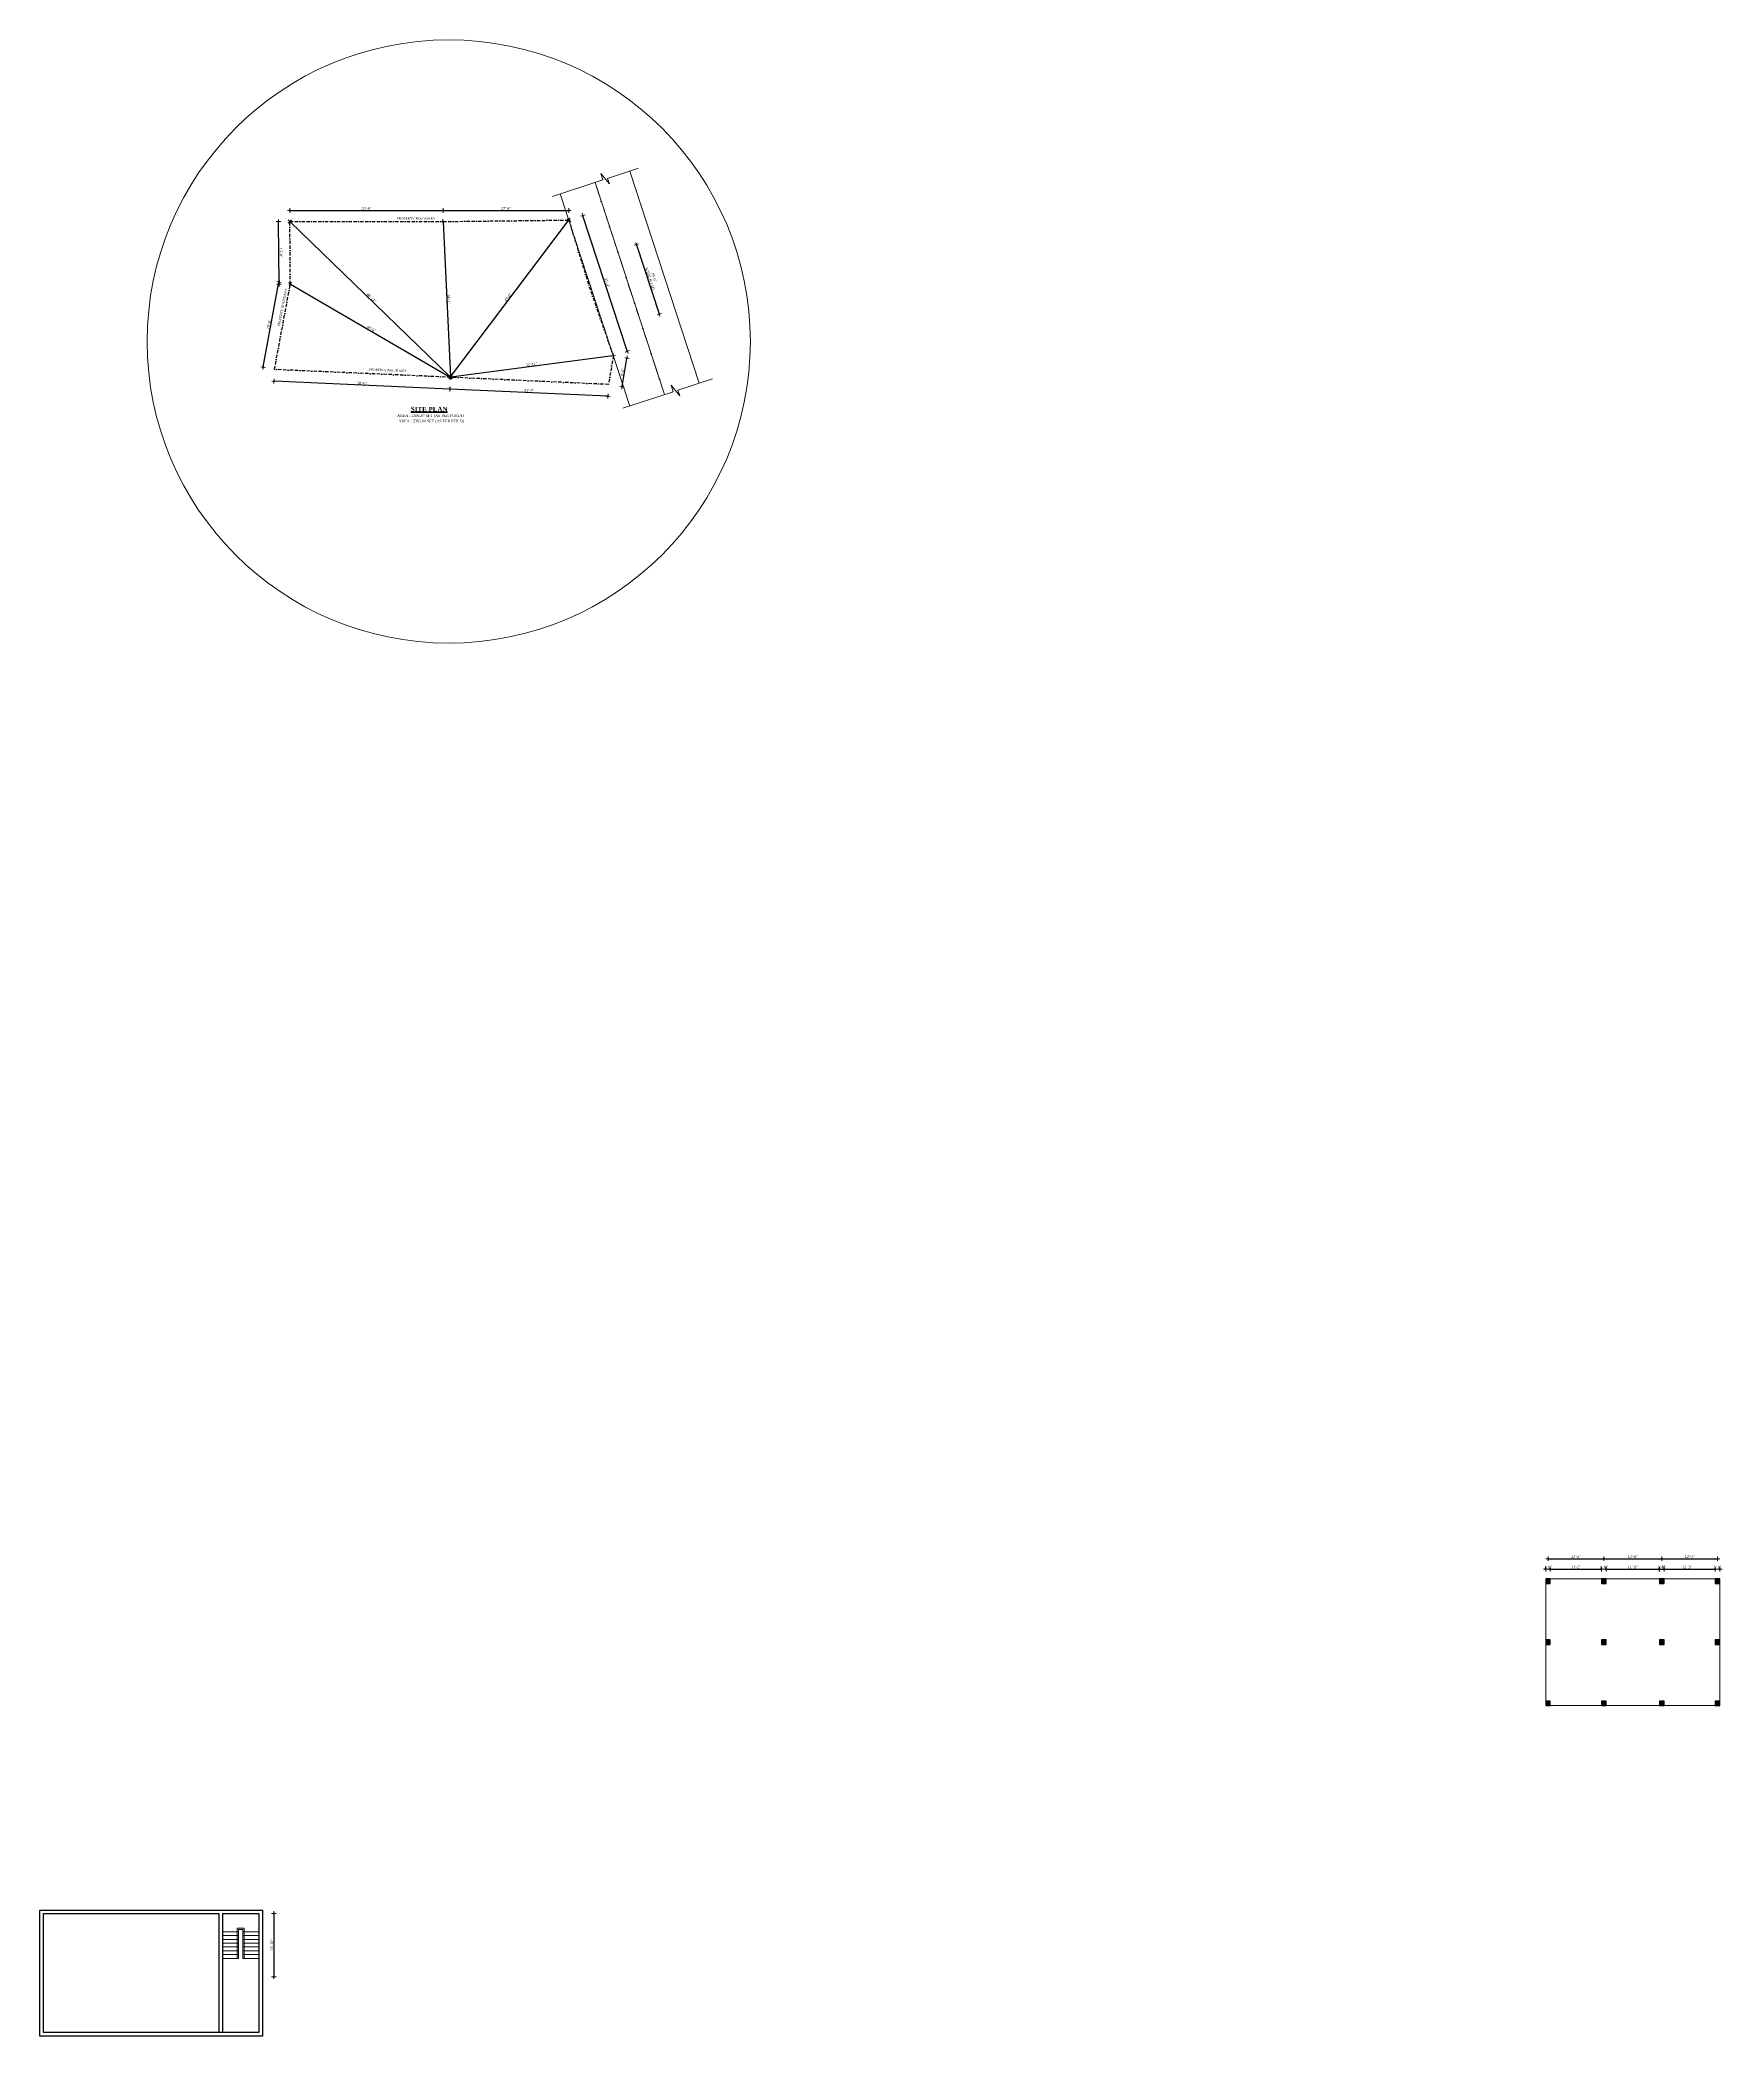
# Model space of a CAD drawing. Header units: inches. Extents: x 897 to 49934, y -34925 to -18564.
# Drawn here: x 34435 to 38848, y -24645 to -19407 of the extents above; entities that cross this region are included whole.
import ezdxf

# ---------------------------------------------------------------- set-up
doc = ezdxf.new("R2010")
doc.units = ezdxf.units.IN
doc.header["$LTSCALE"] = 35
doc.header["$MEASUREMENT"] = 0
doc.header["$PDMODE"] = 34
doc.linetypes.add('BORDER2', pattern=[0.875, 0.25, -0.125, 0.25, -0.125, 0, -0.125])
doc.linetypes.add('DASHDOTX2', pattern=[2, 1, -0.5, 0, -0.5])
for name, color, linetype, lineweight in [('HACTH', 8, 'Continuous', 13), ('SES-CENTRE', 8, 'DASHDOTX2', 13), ('SES-DIMENSION', 142, 'Continuous', 13), ('SES-Elevation', 4, 'Continuous', 15), ('SES-HACTH', 8, 'Continuous', 13), ('SES-Property Boundary', 2, 'Continuous', 15), ('SES-Staircase', 134, 'Continuous', 13), ('SES-TEXT', 3, 'Continuous', 20), ('SES-TitleText', 7, 'Continuous', 40), ('SES-Wall Plan', 6, 'Continuous', 30)]:
    doc.layers.add(name, color=color, linetype=linetype, lineweight=lineweight)
doc.styles.add('7 INCH', font='times.ttf', dxfattribs={"height": 7})
doc.styles.add('SES-ARAIL', font='times.ttf', dxfattribs={"height": 6})
doc.styles.add('SES-Title Text', font='times.ttf', dxfattribs={"height": 10})
doc.dimstyles.new('7 INCH', dxfattribs={"dimscale": 0, "dimtxt": 7, "dimasz": 1, "dimexe": 2, "dimexo": 9, "dimgap": 2, "dimtad": 1, "dimdec": 0, "dimzin": 3, "dimdsep": 46, "dimlunit": 4, "dimtxsty": '7 INCH', "dimblk": 'DIM', "dimcen": 3, "dimdle": 3, "dimse1": 1, "dimse2": 1, "dimclrd": 256, "dimclre": 256, "dimclrt": 7, "dimadec": 1, "dimazin": 2, "dimtfac": 1, "dimtdec": 0, "dimtix": 1, "dimtofl": 0, "dimtmove": 2, "dimatfit": 3, "dimldrblk": 'ARW', "dimfxl": 2, "dimfrac": 2, "dimtolj": 2, "dimtzin": 0, "dimarcsym": 0})

# ---------------------------------------------------------------- blocks, each defined once
blk = doc.blocks.new('DIM')
at = {"layer": 'SES-DIMENSION'}
h = blk.add_hatch(color=256, dxfattribs=at)
h.paths.add_polyline_path([(0, 1.3), (0, 0), (1.3, 0, 0.414214)])
h.paths.add_polyline_path([(1.3, 0), (0, 0), (0, -1.3, 0.414214)])
h.paths.add_polyline_path([(0, 0), (-1.3, 0, 0.414214), (0, -1.3)])
h.paths.add_polyline_path([(0, 1.3, 0.414214), (-1.3, 0), (0, 0)])
for p, q in [((-6, 0), (6, 0)), ((0, 6), (0, -6))]:
    blk.add_line(p, q, dxfattribs=at)
blk.add_circle((0, 0), 1.28, dxfattribs=at)
blk = doc.blocks.new('*D1043')
at = {"layer": 'Defpoints', "color": 0, "transparency": 16777216}
for p in [(35009.9, -24323), (35009.9, -24489), (35048.9, -24489)]:
    blk.add_point(p, dxfattribs=at)
at = {"layer": 'SES-Wall Plan', "lineweight": -2, "transparency": 16777216}
blk.add_line((35048.9, -24324), (35048.9, -24488), dxfattribs=at)
for p, rotation in [((35048.9, -24323), 90), ((35048.9, -24489), 270)]:
    blk.add_blockref('DIM', p, dxfattribs=dict(at, rotation=rotation))
at = {"layer": 'SES-Wall Plan', "color": 7, "transparency": 16777216, "insert": (35043.3, -24406), "char_height": 7, "attachment_point": 5, "rotation": 90, "style": '7 INCH'}
blk.add_mtext('\\A2;13\'-10"', dxfattribs=at)
blk = doc.blocks.new('ARW')
at = {"layer": 'SES-DIMENSION'}
blk.add_lwpolyline([(10, 0, 0, 6, 0), (0, 0, 0, 0, 0), (10, 0, 0, 0, 0)], format="xyseb", dxfattribs=at)
blk = doc.blocks.new('dfads')
at = {"layer": 'HACTH', "transparency": 33554483}
h = blk.add_hatch(color=256, dxfattribs=at)
h.dxf.hatch_style = 1
h.paths.add_polyline_path([(39067.9, -23311.6), (39055.9, -23311.6), (39055.9, -23323.6), (39067.9, -23323.6)])
at = {"layer": 'SES-Wall Plan'}
blk.add_lwpolyline([(39055.9, -23311.6), (39055.9, -23323.6), (39067.9, -23323.6), (39067.9, -23311.6), (39055.9, -23311.6)], dxfattribs=at)
blk = doc.blocks.new('*D1059')
at = {"layer": 'Defpoints', "color": 0, "transparency": 16777216}
for p in [(38385.7, -23445.2), (38397.7, -23419.5), (38397.7, -23445.2)]:
    blk.add_point(p, dxfattribs=at)
at = {"layer": 'SES-DIMENSION', "lineweight": -2, "transparency": 16777216}
for p, q in [((38384.7, -23419.5), (38383.7, -23419.5)), ((38398.7, -23419.5), (38399.7, -23419.5))]:
    blk.add_line(p, q, dxfattribs=at)
blk.add_blockref('DIM', (38385.7, -23419.5), dxfattribs=at)
at = {"layer": 'SES-DIMENSION', "lineweight": -2, "transparency": 16777216, "rotation": 180}
blk.add_blockref('DIM', (38397.7, -23419.5), dxfattribs=at)
at = {"layer": 'SES-DIMENSION', "color": 7, "transparency": 16777216, "insert": (38391.7, -23414), "char_height": 7, "attachment_point": 5, "style": '7 INCH'}
blk.add_mtext('\\A2;1\'-0"', dxfattribs=at)
blk = doc.blocks.new('*D1060')
at = {"layer": 'Defpoints', "color": 0, "transparency": 16777216}
for p in [(38397.7, -23445.2), (38531.9, -23419.5), (38531.9, -23445.2)]:
    blk.add_point(p, dxfattribs=at)
at = {"layer": 'SES-DIMENSION', "lineweight": -2, "transparency": 16777216}
blk.add_line((38398.7, -23419.5), (38530.9, -23419.5), dxfattribs=at)
at = {"layer": 'SES-DIMENSION', "lineweight": -2, "transparency": 16777216, "rotation": 180}
blk.add_blockref('DIM', (38397.7, -23419.5), dxfattribs=at)
at = {"layer": 'SES-DIMENSION', "lineweight": -2, "transparency": 16777216}
blk.add_blockref('DIM', (38531.9, -23419.5), dxfattribs=at)
at = {"layer": 'SES-DIMENSION', "color": 7, "transparency": 16777216, "insert": (38464.8, -23414), "char_height": 7, "attachment_point": 5, "style": '7 INCH'}
blk.add_mtext('\\A2;11\'-2"', dxfattribs=at)
blk = doc.blocks.new('*D1061')
at = {"layer": 'Defpoints', "color": 0, "transparency": 16777216}
for p in [(38531.9, -23445.2), (38543.9, -23419.5), (38543.9, -23445.2)]:
    blk.add_point(p, dxfattribs=at)
at = {"layer": 'SES-DIMENSION', "lineweight": -2, "transparency": 16777216}
for p, q in [((38530.9, -23419.5), (38529.9, -23419.5)), ((38544.9, -23419.5), (38545.9, -23419.5))]:
    blk.add_line(p, q, dxfattribs=at)
blk.add_blockref('DIM', (38531.9, -23419.5), dxfattribs=at)
at = {"layer": 'SES-DIMENSION', "lineweight": -2, "transparency": 16777216, "rotation": 180}
blk.add_blockref('DIM', (38543.9, -23419.5), dxfattribs=at)
at = {"layer": 'SES-DIMENSION', "color": 7, "transparency": 16777216, "insert": (38537.9, -23414), "char_height": 7, "attachment_point": 5, "style": '7 INCH'}
blk.add_mtext('\\A2;1\'-0"', dxfattribs=at)
blk = doc.blocks.new('*D1062')
at = {"layer": 'Defpoints', "color": 0, "transparency": 16777216}
for p in [(38543.9, -23445.2), (38684.1, -23419.5), (38684.1, -23445.2)]:
    blk.add_point(p, dxfattribs=at)
at = {"layer": 'SES-DIMENSION', "lineweight": -2, "transparency": 16777216}
blk.add_line((38544.9, -23419.5), (38683.1, -23419.5), dxfattribs=at)
at = {"layer": 'SES-DIMENSION', "lineweight": -2, "transparency": 16777216, "rotation": 180}
blk.add_blockref('DIM', (38543.9, -23419.5), dxfattribs=at)
at = {"layer": 'SES-DIMENSION', "lineweight": -2, "transparency": 16777216}
blk.add_blockref('DIM', (38684.1, -23419.5), dxfattribs=at)
at = {"layer": 'SES-DIMENSION', "color": 7, "transparency": 16777216, "insert": (38614, -23414), "char_height": 7, "attachment_point": 5, "style": '7 INCH'}
blk.add_mtext('\\A2;11\'-8"', dxfattribs=at)
blk = doc.blocks.new('*D1063')
at = {"layer": 'Defpoints', "color": 0, "transparency": 16777216}
for p in [(38684.1, -23445.2), (38696.1, -23419.5), (38696.1, -23445.2)]:
    blk.add_point(p, dxfattribs=at)
at = {"layer": 'SES-DIMENSION', "lineweight": -2, "transparency": 16777216}
for p, q in [((38683.1, -23419.5), (38682.1, -23419.5)), ((38697.1, -23419.5), (38698.1, -23419.5))]:
    blk.add_line(p, q, dxfattribs=at)
blk.add_blockref('DIM', (38684.1, -23419.5), dxfattribs=at)
at = {"layer": 'SES-DIMENSION', "lineweight": -2, "transparency": 16777216, "rotation": 180}
blk.add_blockref('DIM', (38696.1, -23419.5), dxfattribs=at)
at = {"layer": 'SES-DIMENSION', "color": 7, "transparency": 16777216, "insert": (38690.1, -23414), "char_height": 7, "attachment_point": 5, "style": '7 INCH'}
blk.add_mtext('\\A2;1\'-0"', dxfattribs=at)
blk = doc.blocks.new('*D1064')
at = {"layer": 'Defpoints', "color": 0, "transparency": 16777216}
for p in [(38683.1, -23419.5), (38683.1, -23419.5), (38696.1, -23445.2)]:
    blk.add_point(p, dxfattribs=at)
at = {"layer": 'SES-DIMENSION', "lineweight": -2, "transparency": 16777216}
for p, q in [((38682.1, -23419.5), (38681.1, -23419.5)), ((38697.1, -23419.5), (38698.1, -23419.5))]:
    blk.add_line(p, q, dxfattribs=at)
blk.add_blockref('DIM', (38683.1, -23419.5), dxfattribs=at)
at = {"layer": 'SES-DIMENSION', "lineweight": -2, "transparency": 16777216, "rotation": 180}
blk.add_blockref('DIM', (38696.1, -23419.5), dxfattribs=at)
at = {"layer": 'SES-DIMENSION', "color": 7, "transparency": 16777216, "insert": (38689.6, -23414), "char_height": 7, "attachment_point": 5, "style": '7 INCH'}
blk.add_mtext('\\A2;1\'-1"', dxfattribs=at)
blk = doc.blocks.new('*D1065')
at = {"layer": 'Defpoints', "color": 0, "transparency": 16777216}
for p in [(38683.1, -23419.5), (38830.3, -23419.5), (38830.3, -23445.2)]:
    blk.add_point(p, dxfattribs=at)
at = {"layer": 'SES-DIMENSION', "lineweight": -2, "transparency": 16777216}
blk.add_line((38684.1, -23419.5), (38829.3, -23419.5), dxfattribs=at)
at = {"layer": 'SES-DIMENSION', "lineweight": -2, "transparency": 16777216, "rotation": 180}
blk.add_blockref('DIM', (38683.1, -23419.5), dxfattribs=at)
at = {"layer": 'SES-DIMENSION', "lineweight": -2, "transparency": 16777216}
blk.add_blockref('DIM', (38830.3, -23419.5), dxfattribs=at)
at = {"layer": 'SES-DIMENSION', "color": 7, "transparency": 16777216, "insert": (38756.7, -23414), "char_height": 7, "attachment_point": 5, "style": '7 INCH'}
blk.add_mtext('\\A2;12\'-3"', dxfattribs=at)
blk = doc.blocks.new('*D1066')
at = {"layer": 'Defpoints', "color": 0, "transparency": 16777216}
for p in [(38830.3, -23445.2), (38842.3, -23419.5), (38842.3, -23445.2)]:
    blk.add_point(p, dxfattribs=at)
at = {"layer": 'SES-DIMENSION', "lineweight": -2, "transparency": 16777216}
for p, q in [((38829.3, -23419.5), (38828.3, -23419.5)), ((38843.3, -23419.5), (38844.3, -23419.5))]:
    blk.add_line(p, q, dxfattribs=at)
blk.add_blockref('DIM', (38830.3, -23419.5), dxfattribs=at)
at = {"layer": 'SES-DIMENSION', "lineweight": -2, "transparency": 16777216, "rotation": 180}
blk.add_blockref('DIM', (38842.3, -23419.5), dxfattribs=at)
at = {"layer": 'SES-DIMENSION', "color": 7, "transparency": 16777216, "insert": (38836.3, -23414), "char_height": 7, "attachment_point": 5, "style": '7 INCH'}
blk.add_mtext('\\A2;1\'-0"', dxfattribs=at)
blk = doc.blocks.new('*D1067')
at = {"layer": 'Defpoints', "color": 0, "transparency": 16777216}
for p in [(38537.9, -23392.2), (38391.7, -23445.2), (38537.9, -23445.2)]:
    blk.add_point(p, dxfattribs=at)
at = {"layer": 'SES-DIMENSION', "lineweight": -2, "transparency": 16777216}
blk.add_line((38392.7, -23392.2), (38536.9, -23392.2), dxfattribs=at)
at = {"layer": 'SES-DIMENSION', "lineweight": -2, "transparency": 16777216, "rotation": 180}
blk.add_blockref('DIM', (38391.7, -23392.2), dxfattribs=at)
at = {"layer": 'SES-DIMENSION', "lineweight": -2, "transparency": 16777216}
blk.add_blockref('DIM', (38537.9, -23392.2), dxfattribs=at)
at = {"layer": 'SES-DIMENSION', "color": 7, "transparency": 16777216, "insert": (38464.8, -23386.7), "char_height": 7, "attachment_point": 5, "style": '7 INCH'}
blk.add_mtext('\\A2;12\'-2"', dxfattribs=at)
blk = doc.blocks.new('*D1068')
at = {"layer": 'Defpoints', "color": 0, "transparency": 16777216}
for p in [(38690.1, -23392.2), (38537.9, -23445.2), (38690.1, -23445.2)]:
    blk.add_point(p, dxfattribs=at)
at = {"layer": 'SES-DIMENSION', "lineweight": -2, "transparency": 16777216}
blk.add_line((38538.9, -23392.2), (38689.1, -23392.2), dxfattribs=at)
at = {"layer": 'SES-DIMENSION', "lineweight": -2, "transparency": 16777216, "rotation": 180}
blk.add_blockref('DIM', (38537.9, -23392.2), dxfattribs=at)
at = {"layer": 'SES-DIMENSION', "lineweight": -2, "transparency": 16777216}
blk.add_blockref('DIM', (38690.1, -23392.2), dxfattribs=at)
at = {"layer": 'SES-DIMENSION', "color": 7, "transparency": 16777216, "insert": (38614, -23386.7), "char_height": 7, "attachment_point": 5, "style": '7 INCH'}
blk.add_mtext('\\A2;12\'-8"', dxfattribs=at)
blk = doc.blocks.new('*D1069')
at = {"layer": 'Defpoints', "color": 0, "transparency": 16777216}
for p in [(38836.3, -23392.2), (38690.1, -23445.2), (38836.3, -23445.2)]:
    blk.add_point(p, dxfattribs=at)
at = {"layer": 'SES-DIMENSION', "lineweight": -2, "transparency": 16777216}
blk.add_line((38691.1, -23392.2), (38835.3, -23392.2), dxfattribs=at)
at = {"layer": 'SES-DIMENSION', "lineweight": -2, "transparency": 16777216, "rotation": 180}
blk.add_blockref('DIM', (38690.1, -23392.2), dxfattribs=at)
at = {"layer": 'SES-DIMENSION', "lineweight": -2, "transparency": 16777216}
blk.add_blockref('DIM', (38836.3, -23392.2), dxfattribs=at)
at = {"layer": 'SES-DIMENSION', "color": 7, "transparency": 16777216, "insert": (38763.2, -23386.7), "char_height": 7, "attachment_point": 5, "style": '7 INCH'}
blk.add_mtext('\\A2;12\'-2"', dxfattribs=at)
blk = doc.blocks.new('*D1087')
at = {"layer": 'Defpoints', "color": 0, "linetype": 'ByBlock', "transparency": 16777216}
for p in [(35091, -19883.8), (35493, -19854.8), (35493, -19883.8)]:
    blk.add_point(p, dxfattribs=at)
at = {"layer": 'SES-DIMENSION', "linetype": 'ByBlock', "lineweight": -2, "transparency": 16777216}
blk.add_line((35092, -19854.8), (35492, -19854.8), dxfattribs=at)
at = {"layer": 'SES-DIMENSION', "linetype": 'ByBlock', "lineweight": -2, "transparency": 16777216, "rotation": 180}
blk.add_blockref('DIM', (35091, -19854.8), dxfattribs=at)
at = {"layer": 'SES-DIMENSION', "linetype": 'ByBlock', "lineweight": -2, "transparency": 16777216}
blk.add_blockref('DIM', (35493, -19854.8), dxfattribs=at)
at = {"layer": 'SES-DIMENSION', "color": 7, "linetype": 'ByBlock', "transparency": 16777216, "insert": (35292, -19849.3), "char_height": 7, "attachment_point": 5, "style": '7 INCH'}
blk.add_mtext('\\A2;33\'-6"', dxfattribs=at)
blk = doc.blocks.new('*D1088')
at = {"layer": 'Defpoints', "color": 0, "linetype": 'ByBlock', "transparency": 16777216}
for p in [(35493, -19883.8), (35823, -19854.8), (35823, -19880)]:
    blk.add_point(p, dxfattribs=at)
at = {"layer": 'SES-DIMENSION', "linetype": 'ByBlock', "lineweight": -2, "transparency": 16777216}
blk.add_line((35494, -19854.8), (35822, -19854.8), dxfattribs=at)
at = {"layer": 'SES-DIMENSION', "linetype": 'ByBlock', "lineweight": -2, "transparency": 16777216, "rotation": 180}
blk.add_blockref('DIM', (35493, -19854.8), dxfattribs=at)
at = {"layer": 'SES-DIMENSION', "linetype": 'ByBlock', "lineweight": -2, "transparency": 16777216}
blk.add_blockref('DIM', (35823, -19854.8), dxfattribs=at)
at = {"layer": 'SES-DIMENSION', "color": 7, "linetype": 'ByBlock', "transparency": 16777216, "insert": (35658, -19849.2), "char_height": 7, "attachment_point": 5, "style": '7 INCH'}
blk.add_mtext('\\A2;27\'-6"', dxfattribs=at)
blk = doc.blocks.new('*D1089')
at = {"layer": 'Defpoints', "color": 0, "linetype": 'ByBlock', "transparency": 16777216}
for p in [(35823, -19880), (35859.6, -19868), (35939.6, -20236.3)]:
    blk.add_point(p, dxfattribs=at)
at = {"layer": 'SES-DIMENSION', "linetype": 'ByBlock', "lineweight": -2, "transparency": 16777216}
blk.add_line((35976, -20223.4), (35859.9, -19869), dxfattribs=at)
for p, rotation in [((35859.6, -19868), 108.1310491531545), ((35976.3, -20224.3), 288.1310491531545)]:
    blk.add_blockref('DIM', p, dxfattribs=dict(at, rotation=rotation))
at = {"layer": 'SES-DIMENSION', "color": 7, "linetype": 'ByBlock', "transparency": 16777216, "insert": (35923.2, -20044.5), "char_height": 7, "attachment_point": 5, "rotation": 288.131, "style": '7 INCH'}
blk.add_mtext('\\A2;31\'-3"', dxfattribs=at)
blk = doc.blocks.new('*D1090')
at = {"layer": 'Defpoints', "color": 0, "linetype": 'ByBlock', "transparency": 16777216}
for p in [(35939.6, -20236.3), (35975.3, -20242.5), (35926.8, -20311.3)]:
    blk.add_point(p, dxfattribs=at)
at = {"layer": 'SES-DIMENSION', "linetype": 'ByBlock', "lineweight": -2, "transparency": 16777216}
blk.add_line((35962.6, -20316.4), (35975.1, -20243.4), dxfattribs=at)
for p, rotation in [((35975.3, -20242.5), 80.27577961300864), ((35962.5, -20317.4), 260.2757796130086)]:
    blk.add_blockref('DIM', p, dxfattribs=dict(at, rotation=rotation))
at = {"layer": 'SES-DIMENSION', "color": 7, "linetype": 'ByBlock', "transparency": 16777216, "insert": (35963.4, -20279), "char_height": 7, "attachment_point": 5, "rotation": 80.2758, "style": '7 INCH'}
blk.add_mtext('\\A2;6\'-4"', dxfattribs=at)
blk = doc.blocks.new('*D1091')
at = {"layer": 'Defpoints', "color": 0, "linetype": 'ByBlock', "transparency": 16777216}
for p in [(35512.2, -20292.4), (35926.8, -20311.3), (35510.8, -20323.4)]:
    blk.add_point(p, dxfattribs=at)
at = {"layer": 'SES-DIMENSION', "linetype": 'ByBlock', "lineweight": -2, "transparency": 16777216}
blk.add_line((35924.4, -20342.2), (35511.8, -20323.5), dxfattribs=at)
for p, rotation in [((35510.8, -20323.4), 177.3940881137841), ((35925.4, -20342.3), 357.3940881137841)]:
    blk.add_blockref('DIM', p, dxfattribs=dict(at, rotation=rotation))
at = {"layer": 'SES-DIMENSION', "color": 7, "linetype": 'ByBlock', "transparency": 16777216, "insert": (35718.4, -20327.3), "char_height": 7, "attachment_point": 5, "rotation": 357.3941, "style": '7 INCH'}
blk.add_mtext('\\A2;34\'-7"', dxfattribs=at)
blk = doc.blocks.new('*D1092')
at = {"layer": 'Defpoints', "color": 0, "linetype": 'ByBlock', "transparency": 16777216}
for p in [(35049.3, -20303), (35050.7, -20272), (35512.2, -20292.4)]:
    blk.add_point(p, dxfattribs=at)
at = {"layer": 'SES-DIMENSION', "linetype": 'ByBlock', "lineweight": -2, "transparency": 16777216}
blk.add_line((35509.9, -20323.4), (35050.3, -20303.1), dxfattribs=at)
for p, rotation in [((35049.3, -20303), 177.472721162154), ((35510.9, -20323.4), 357.472721162154)]:
    blk.add_blockref('DIM', p, dxfattribs=dict(at, rotation=rotation))
at = {"layer": 'SES-DIMENSION', "color": 7, "linetype": 'ByBlock', "transparency": 16777216, "insert": (35280.3, -20307.7), "char_height": 7, "attachment_point": 5, "rotation": 357.4727, "style": '7 INCH'}
blk.add_mtext('\\A2;38\'-6"', dxfattribs=at)
blk = doc.blocks.new('*D1093')
at = {"layer": 'Defpoints', "color": 0, "linetype": 'ByBlock', "transparency": 16777216}
for p in [(35062.6, -20042.3), (35092.2, -20047.8), (35050.7, -20272)]:
    blk.add_point(p, dxfattribs=at)
at = {"layer": 'SES-DIMENSION', "linetype": 'ByBlock', "lineweight": -2, "transparency": 16777216}
blk.add_line((35021.2, -20265.5), (35062.4, -20043.3), dxfattribs=at)
for p, rotation in [((35062.6, -20042.3), 79.49685454110015), ((35021, -20266.5), 259.4968545411002)]:
    blk.add_blockref('DIM', p, dxfattribs=dict(at, rotation=rotation))
at = {"layer": 'SES-DIMENSION', "color": 7, "linetype": 'ByBlock', "transparency": 16777216, "insert": (35036.3, -20153.4), "char_height": 7, "attachment_point": 5, "rotation": 79.4969, "style": '7 INCH'}
blk.add_mtext('\\A2;19\'-0"', dxfattribs=at)
blk = doc.blocks.new('*D1094')
at = {"layer": 'Defpoints', "color": 0, "linetype": 'ByBlock', "transparency": 16777216}
for p in [(35061.4, -19884.1), (35091, -19883.8), (35092.2, -20047.8)]:
    blk.add_point(p, dxfattribs=at)
at = {"layer": 'SES-DIMENSION', "linetype": 'ByBlock', "lineweight": -2, "transparency": 16777216}
blk.add_line((35062.6, -20047.1), (35061.4, -19885.1), dxfattribs=at)
for p, rotation in [((35061.4, -19884.1), 90.43931713900113), ((35062.6, -20048.1), 270.4393171390011)]:
    blk.add_blockref('DIM', p, dxfattribs=dict(at, rotation=rotation))
at = {"layer": 'SES-DIMENSION', "color": 7, "linetype": 'ByBlock', "transparency": 16777216, "insert": (35067.6, -19966), "char_height": 7, "attachment_point": 5, "rotation": 270.4393, "style": '7 INCH'}
blk.add_mtext('\\A2;13\'-8"', dxfattribs=at)
blk = doc.blocks.new('*D1095')
at = {"layer": 'Defpoints', "color": 0, "linetype": 'ByBlock', "transparency": 16777216}
for p in [(35091, -19883.8), (35091, -19883.8), (35512.2, -20292.4)]:
    blk.add_point(p, dxfattribs=at)
at = {"layer": 'SES-DIMENSION', "linetype": 'ByBlock', "lineweight": -2, "transparency": 16777216}
blk.add_line((35511.5, -20291.7), (35091.7, -19884.5), dxfattribs=at)
for p, rotation in [((35091, -19883.8), 135.8767869999239), ((35512.2, -20292.4), 315.8767869999239)]:
    blk.add_blockref('DIM', p, dxfattribs=dict(at, rotation=rotation))
at = {"layer": 'SES-DIMENSION', "color": 7, "linetype": 'ByBlock', "transparency": 16777216, "insert": (35305.5, -20084.1), "char_height": 7, "attachment_point": 5, "rotation": 315.8768, "style": '7 INCH'}
blk.add_mtext('\\A2;48\'-11"', dxfattribs=at)
blk = doc.blocks.new('*D1096')
at = {"layer": 'Defpoints', "color": 0, "linetype": 'ByBlock', "transparency": 16777216}
for p in [(35092.2, -20047.8), (35512.2, -20292.4), (35512.2, -20292.4)]:
    blk.add_point(p, dxfattribs=at)
at = {"layer": 'SES-DIMENSION', "linetype": 'ByBlock', "lineweight": -2, "transparency": 16777216}
blk.add_line((35093.1, -20048.3), (35511.4, -20291.9), dxfattribs=at)
for p, rotation in [((35092.2, -20047.8), 149.7885344381017), ((35512.2, -20292.4), 329.7885344381017)]:
    blk.add_blockref('DIM', p, dxfattribs=dict(at, rotation=rotation))
at = {"layer": 'SES-DIMENSION', "color": 7, "linetype": 'ByBlock', "transparency": 16777216, "insert": (35305, -20165.3), "char_height": 7, "attachment_point": 5, "rotation": 329.7885, "style": '7 INCH'}
blk.add_mtext('\\A2;40\'-6"', dxfattribs=at)
blk = doc.blocks.new('*D1097')
at = {"layer": 'Defpoints', "color": 0, "linetype": 'ByBlock', "transparency": 16777216}
for p in [(35493, -19883.8), (35512.2, -20292.4), (35512.2, -20292.4)]:
    blk.add_point(p, dxfattribs=at)
at = {"layer": 'SES-DIMENSION', "linetype": 'ByBlock', "lineweight": -2, "transparency": 16777216}
blk.add_line((35493, -19884.8), (35512.2, -20291.4), dxfattribs=at)
for p, rotation in [((35493, -19883.8), 92.69713186431446), ((35512.2, -20292.4), 272.6971318643145)]:
    blk.add_blockref('DIM', p, dxfattribs=dict(at, rotation=rotation))
at = {"layer": 'SES-DIMENSION', "color": 7, "linetype": 'ByBlock', "transparency": 16777216, "insert": (35508.2, -20087.9), "char_height": 7, "attachment_point": 5, "rotation": 272.6971, "style": '7 INCH'}
blk.add_mtext('\\A2;34\'-1"', dxfattribs=at)
blk = doc.blocks.new('*D1098')
at = {"layer": 'Defpoints', "color": 0, "linetype": 'ByBlock', "transparency": 16777216}
for p in [(35823, -19880), (35823, -19880), (35512.2, -20292.4)]:
    blk.add_point(p, dxfattribs=at)
at = {"layer": 'SES-DIMENSION', "linetype": 'ByBlock', "lineweight": -2, "transparency": 16777216}
blk.add_line((35512.8, -20291.6), (35822.4, -19880.8), dxfattribs=at)
for p, rotation in [((35823, -19880), 53.00002634811229), ((35512.2, -20292.4), 233.0000263481123)]:
    blk.add_blockref('DIM', p, dxfattribs=dict(at, rotation=rotation))
at = {"layer": 'SES-DIMENSION', "color": 7, "linetype": 'ByBlock', "transparency": 16777216, "insert": (35663.2, -20082.9), "char_height": 7, "attachment_point": 5, "rotation": 53, "style": '7 INCH'}
blk.add_mtext('\\A2;43\'-0"', dxfattribs=at)
blk = doc.blocks.new('*D1099')
at = {"layer": 'Defpoints', "color": 0, "linetype": 'ByBlock', "transparency": 16777216}
for p in [(35939.6, -20236.3), (35512.2, -20292.4), (35512.2, -20292.4)]:
    blk.add_point(p, dxfattribs=at)
at = {"layer": 'SES-DIMENSION', "linetype": 'ByBlock', "lineweight": -2, "transparency": 16777216}
blk.add_line((35938.7, -20236.5), (35513.2, -20292.3), dxfattribs=at)
for p, rotation in [((35939.6, -20236.3), 7.469735029892721), ((35512.2, -20292.4), 187.4697350298927)]:
    blk.add_blockref('DIM', p, dxfattribs=dict(at, rotation=rotation))
at = {"layer": 'SES-DIMENSION', "color": 7, "linetype": 'ByBlock', "transparency": 16777216, "insert": (35725.2, -20258.9), "char_height": 7, "attachment_point": 5, "rotation": 7.4697, "style": '7 INCH'}
blk.add_mtext('\\A2;35\'-11"', dxfattribs=at)
blk = doc.blocks.new('*D1100')
at = {"layer": 'Defpoints', "color": 0, "linetype": 'ByBlock', "transparency": 16777216}
for p in [(36000.2, -19944.4), (36060, -20126.9), (36060, -20126.9)]:
    blk.add_point(p, dxfattribs=at)
at = {"layer": 'SES-DIMENSION', "linetype": 'ByBlock', "lineweight": -2, "transparency": 16777216}
blk.add_line((36000.5, -19945.4), (36059.7, -20125.9), dxfattribs=at)
for p, rotation in [((36000.2, -19944.4), 108.1310491531544), ((36060, -20126.9), 288.1310491531544)]:
    blk.add_blockref('DIM', p, dxfattribs=dict(at, rotation=rotation))
at = {"layer": 'SES-DIMENSION', "color": 7, "linetype": 'ByBlock', "transparency": 16777216, "insert": (36041, -20032.1), "char_height": 7, "attachment_point": 5, "rotation": 288.131, "style": '7 INCH'}
blk.add_mtext('\\A2;16\'-0"\\PWIDE ROAD', dxfattribs=at)

msp = doc.modelspace()

# ---------------------------------------------------------------- linework, layer by layer
at = {"layer": 'SES-CENTRE'}
msp.add_line((35891.68, -19781.38), (36073.95, -20338.02), dxfattribs=at)
at = {"layer": 'SES-DIMENSION', "linetype": 'ByBlock'}
for p, q in [((35891.68, -19781.38), (36073.95, -20338.02)), ((35982.91, -19751.51), (36165.18, -20308.14)), ((35800.45, -19811.25), (35982.72, -20367.89))]:
    msp.add_line(p, q, dxfattribs=at)
at = {"layer": 'SES-Elevation'}
for p, q in [((38385.7, -23445.22), (38842.25, -23445.22)), ((38385.7, -23777.82), (38385.7, -23445.22)), ((38842.25, -23445.22), (38842.25, -23777.82)), ((38842.25, -23777.82), (38385.7, -23777.82))]:
    msp.add_line(p, q, dxfattribs=at)
msp.add_circle((35507.82, -20198.62), 791.28, dxfattribs=at)
at = {"layer": 'SES-HACTH'}
for points in [[(35779.95, -19817.97), (35912.35, -19774.61), (35906.72, -19757.39), (35929.43, -19785.31), (35924.62, -19770.59), (36005.8, -19744.01)], [(35779.95, -19817.97), (35912.35, -19774.61), (35906.72, -19757.39), (35929.43, -19785.31), (35924.62, -19770.59), (36005.8, -19744.01)], [(35964.24, -20373.94), (36096.64, -20330.59), (36091.01, -20313.37), (36113.72, -20341.29), (36108.91, -20326.57), (36200.11, -20296.71)]]:
    msp.add_lwpolyline(points, dxfattribs=at)
at = {"layer": 'SES-Property Boundary', "linetype": 'BORDER2', "lineweight": 30}
for p, q in [((35092.25, -20047.84), (35090.99, -19883.84)), ((35090.99, -19883.84), (35492.99, -19883.84)), ((35492.99, -19883.84), (35822.97, -19880.03)), ((35822.97, -19880.03), (35876.52, -20055.02)), ((35050.68, -20272.02), (35092.25, -20047.84)), ((35876.52, -20055.02), (35939.64, -20236.35)), ((35939.64, -20236.35), (35926.81, -20311.26)), ((35512.23, -20292.39), (35050.68, -20272.02)), ((35926.81, -20311.26), (35512.23, -20292.39))]:
    msp.add_line(p, q, dxfattribs=at)
at = {"layer": 'SES-Staircase'}
for p, q in [((34913.86, -24371.03), (34955.86, -24371.03)), ((34913.86, -24381.03), (34955.86, -24381.03)), ((34913.86, -24391.03), (34955.86, -24391.03)), ((34913.86, -24401.03), (34955.86, -24401.03)), ((34952.86, -24362.03), (34970.86, -24362.03)), ((34952.86, -24362.03), (34952.86, -24441.03)), ((34955.86, -24365.03), (34955.86, -24441.03)), ((34955.86, -24365.03), (34967.86, -24365.03)), ((34967.86, -24365.03), (34967.86, -24441.03)), ((34967.86, -24371.03), (35009.86, -24371.03)), ((34967.86, -24381.03), (35009.86, -24381.03)), ((34967.86, -24391.03), (35009.86, -24391.03)), ((34967.86, -24401.03), (35009.86, -24401.03)), ((34970.86, -24362.03), (34970.86, -24441.03)), ((34913.86, -24411.03), (34955.86, -24411.03)), ((34913.86, -24421.03), (34955.86, -24421.03)), ((34913.86, -24431.03), (34955.86, -24431.03)), ((34913.86, -24441.03), (34955.86, -24441.03)), ((34967.86, -24411.03), (35009.86, -24411.03)), ((34967.86, -24421.03), (35009.86, -24421.03)), ((34967.86, -24431.03), (35009.86, -24431.03)), ((34967.86, -24441.03), (35009.86, -24441.03))]:
    msp.add_line(p, q, dxfattribs=at)
at = {"layer": 'SES-Wall Plan'}
for p, q in [((34444.32, -24323.03), (34904.86, -24323.03)), ((34444.32, -24635.8), (34444.32, -24323.03)), ((34904.86, -24323.03), (34904.86, -24635.8)), ((34913.86, -24323.03), (34913.86, -24635.8)), ((34913.86, -24323.03), (35009.86, -24323.03)), ((35009.86, -24323.03), (35009.86, -24635.8)), ((35009.86, -24635.8), (34444.32, -24635.8))]:
    msp.add_line(p, q, dxfattribs=at)
msp.add_lwpolyline([(34435.32, -24314.03), (35018.86, -24314.03), (35018.86, -24644.8), (34435.32, -24644.8)], close=True, dxfattribs=at)

# ---------------------------------------------------------------- block references
at = {"layer": 'SES-DIMENSION'}
for p in [(-670.24, -133.58), (-524.06, -133.58), (-371.88, -133.58), (-225.69, -133.58), (-670.24, -293.88), (-524.06, -293.88), (-371.88, -293.88), (-225.69, -293.88), (-670.24, -454.18), (-524.06, -454.18), (-371.88, -454.18), (-225.69, -454.18)]:
    msp.add_blockref('dfads', p, dxfattribs=at)

# ---------------------------------------------------------------- texts
at = {"layer": 'SES-TEXT', "linetype": 'ByBlock', "insert": (35335.4, -19872.92), "char_height": 6, "width": 173.3402, "attachment_point": 1, "style": 'SES-ARAIL'}
msp.add_mtext('\\pxqc;PROPERTY BOUNDARY', dxfattribs=at)
at = {"layer": 'SES-TEXT', "linetype": 'ByBlock', "char_height": 6, "width": 173.3402, "attachment_point": 1, "style": 'SES-ARAIL'}
for insert, rotation in [((35051.57, -20193.39), 78.83144), ((35261.92, -20267.35), 357.60537)]:
    msp.add_mtext('\\pxqc;PROPERTY BOUNDARY', dxfattribs=dict(at, insert=insert, rotation=rotation))
at = {"layer": 'SES-TitleText', "style": 'SES-ARAIL'}
for s, p in [('AREA : 2566.87 SFT (AS PER PURJA)', (35372.66, -20396.4)), ('AREA : 2305.00 SFT (AS PER FEILD)', (35375.94, -20410.86))]:
    msp.add_text(s, height=7, dxfattribs=at).set_placement(p)
at = {"layer": 'SES-TitleText', "insert": (35408.4, -20370.05), "char_height": 12, "width": 233, "attachment_point": 1, "style": 'SES-Title Text'}
msp.add_mtext('{\\fTimes New Roman|b1|i0|c0|p18;\\LSITE PLAN}', dxfattribs=at)

# ---------------------------------------------------------------- dimensions: what is measured, and where the dimension line sits
at = {"layer": 'SES-DIMENSION', "linetype": 'ByBlock'}
for base, p1, p2, picture, middle in [((35492.99, -19854.81), (35090.99, -19883.84), (35492.99, -19883.84), '*D1087', (35291.99, -19849.25)), ((35822.97, -19854.81), (35492.99, -19883.84), (35822.97, -19880.03), '*D1088', (35657.98, -19849.24))]:
    dim = msp.add_linear_dim(base=base, p1=p1, p2=p2, dimstyle='7 INCH', override={"dimscale": 1}, dxfattribs=at)
    dim.commit()
    dim.dimension.update_dxf_attribs({"geometry": picture, "text_midpoint": middle})
for p1, p2, distance, picture, middle in [((35092.25, -20047.84), (35090.99, -19883.84), 29.62, '*D1094', (35067.56, -19966.02)), ((35512.23, -20292.39), (35090.99, -19883.84), 0, '*D1095', (35305.48, -20084.12)), ((35492.99, -19883.84), (35512.23, -20292.39), 0, '*D1097', (35508.17, -20087.85)), ((35512.23, -20292.39), (35822.97, -19880.03), 0, '*D1098', (35663.16, -20082.86)), ((35939.64, -20236.35), (35822.97, -19880.03), -38.57, '*D1089', (35923.24, -20044.46)), ((35050.68, -20272.02), (35092.25, -20047.84), 30.16, '*D1093', (35036.33, -20153.41)), ((35092.25, -20047.84), (35512.23, -20292.39), 0, '*D1096', (35305.04, -20165.31)), ((35939.64, -20236.35), (35512.23, -20292.39), 0, '*D1099', (35725.22, -20258.85)), ((35926.81, -20311.26), (35939.64, -20236.35), -36.18, '*D1090', (35963.4, -20278.97)), ((35512.23, -20292.39), (35050.68, -20272.02), 31.06, '*D1092', (35280.33, -20307.68)), ((35926.81, -20311.26), (35512.23, -20292.39), 31.06, '*D1091', (35718.36, -20327.29))]:
    dim = msp.add_aligned_dim(p1=p1, p2=p2, distance=distance, dimstyle='7 INCH', override={"dimscale": 1}, dxfattribs=at)
    dim.commit()
    dim.dimension.update_dxf_attribs({"geometry": picture, "text_midpoint": middle})
dim = msp.add_aligned_dim(p1=(36000.24, -19944.4), p2=(36059.99, -20126.87), distance=0, text='<>\\PWIDE ROAD', dimstyle='7 INCH', override={"dimscale": 1}, dxfattribs=at)
dim.commit()
dim.dimension.update_dxf_attribs({"geometry": '*D1100', "text_midpoint": (36040.96, -20032.09)})
at = {"layer": 'SES-DIMENSION'}
for base, p1, p2, picture, middle in [((38397.7, -23419.55), (38385.7, -23445.22), (38397.7, -23445.22), '*D1059', (38391.7, -23413.99)), ((38537.88, -23392.24), (38391.7, -23445.22), (38537.88, -23445.22), '*D1067', (38464.79, -23386.74)), ((38531.88, -23419.55), (38397.7, -23445.22), (38531.88, -23445.22), '*D1060', (38464.79, -23414.05)), ((38543.88, -23419.55), (38531.88, -23445.22), (38543.88, -23445.22), '*D1061', (38537.88, -23413.99)), ((38690.07, -23392.24), (38537.88, -23445.22), (38690.07, -23445.22), '*D1068', (38613.97, -23386.68)), ((38684.07, -23419.55), (38543.88, -23445.22), (38684.07, -23445.22), '*D1062', (38613.97, -23413.99)), ((38830.25, -23419.55), (38683.07, -23419.55), (38830.25, -23445.22), '*D1065', (38756.66, -23413.99)), ((38683.07, -23419.55), (38696.07, -23445.22), (38683.07, -23419.55), '*D1064', (38689.57, -23414.05)), ((38696.07, -23419.55), (38684.07, -23445.22), (38696.07, -23445.22), '*D1063', (38690.07, -23413.99)), ((38836.25, -23392.24), (38690.07, -23445.22), (38836.25, -23445.22), '*D1069', (38763.16, -23386.74)), ((38842.25, -23419.55), (38830.25, -23445.22), (38842.25, -23445.22), '*D1066', (38836.25, -23413.99))]:
    dim = msp.add_linear_dim(base=base, p1=p1, p2=p2, dimstyle='7 INCH', override={"dimscale": 1}, dxfattribs=at)
    dim.commit()
    dim.dimension.update_dxf_attribs({"geometry": picture, "text_midpoint": middle})
at = {"layer": 'SES-Wall Plan'}
dim = msp.add_linear_dim(base=(35048.89, -24489.03), p1=(35009.86, -24323.03), p2=(35009.86, -24489.03), angle=90, dimstyle='7 INCH', override={"dimscale": 1}, dxfattribs=at)
dim.commit()
dim.dimension.update_dxf_attribs({"geometry": '*D1043', "text_midpoint": (35043.33, -24406.03)})

doc.saveas('drawing.dxf')
